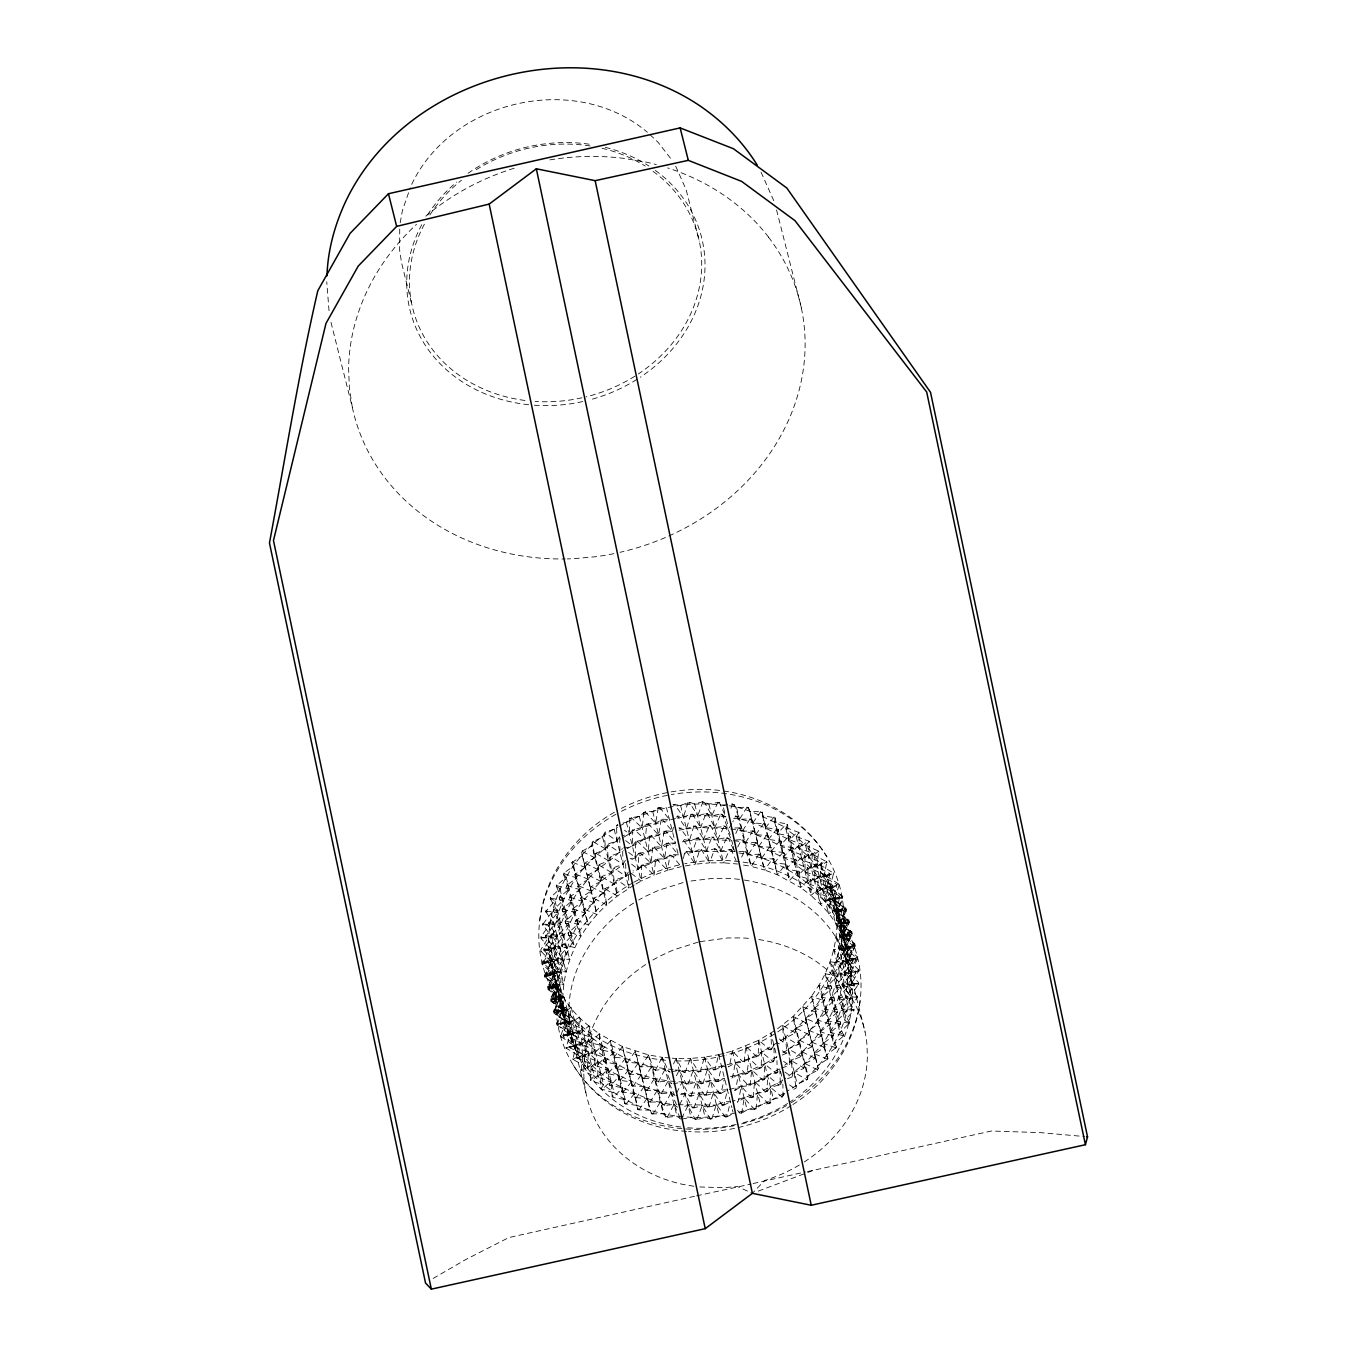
<?xml version="1.0" encoding="UTF-8"?>
<svg xmlns="http://www.w3.org/2000/svg" width="1357" height="1357" viewBox="0 0 1357 1357"><rect width="100%" height="100%" fill="white"/><g stroke="black" fill="none" stroke-linecap="round" stroke-linejoin="round"><path stroke-width="0.75" stroke-dasharray="5 3.75" d="M673.174 1069.774L651.479 1066.687L638.197 1063.108L625.475 1058.358L602.169 1045.602L590.058 1042.668L588.802 1041.04L588.87 1025.926C520.681 972.409 545.446 864.239 617.605 827.193M681.078 1093.471L713.392 1092.504L720.923 1093.369L724.485 1078.255C697.006 1084.192 668.017 1083.327 641.166 1074.88C623.508 1070.385 609.581 1057.239 591.974 1053.643L591.822 1037.698C523.649 984.164 548.398 876.011 620.573 838.965M674.548 1095.506L671.087 1092.622C643.099 1091.181 620.285 1073.557 594.926 1065.398L594.773 1049.47C578.811 1035.798 566.361 1018.055 559.593 998.107L548.092 989.575L547.55 987.54L553.402 974.394L542.155 964.149L550.45 962.622C561.747 1001.059 564.071 1046.094 594.281 1075.965C609.632 1091.825 629.088 1103.343 650.02 1110.179C695.055 1124.444 745.824 1117.099 785.737 1092.148L782.073 1097.05L773.473 1099.136L769.996 1103.241L760.565 1105.056L756.036 1109.008L747.147 1109.89L740.21 1113.944L737.597 1110.297M677.516 1107.278L674.039 1104.394C646.068 1102.953 623.236 1085.329 597.877 1077.17L597.725 1061.242C562.578 1031.541 547.448 981.06 557.218 936.534C562.493 915.195 573.519 895.552 588.175 879.251C597.47 866.699 613.296 860.525 622.439 848.549M680.468 1119.05L676.99 1116.166L667.169 1117.337L663.302 1113.775L651.479 1113.843L650.02 1110.179L638.994 1109.856L637.705 1109.364L637.298 1105.429L624.593 1103.682L625.255 1099.577L613.398 1097.559L612.261 1096.846L613.992 1092.673L600.829 1088.942L600.693 1072.997C531.808 1018.903 557.88 909.631 631.192 873.28M619.369 826.209C650.308 808.077 687.304 800.817 722.857 805.176C750.828 806.618 773.643 824.259 799.019 832.401L799.154 848.346C863.646 901.014 853.451 1011.711 781.802 1053.439M733.628 818.322C758.75 820.561 778.765 837.54 801.97 844.173L802.123 860.101C818.084 873.772 830.535 891.515 837.286 911.463L848.803 919.995L849.329 922.031L843.477 935.177C854.316 985.521 826.752 1037.817 784.77 1065.194M730.728 829.059C757.986 830.671 780.105 848.176 804.922 855.945L805.074 871.873C824.225 888.173 838.202 910.513 843.477 935.177L854.74 945.422L846.446 946.949C836.065 896.112 788.638 859.575 738.581 852.942M733.679 840.831C760.938 842.426 783.057 859.948 807.89 867.7L808.026 883.644L821.256 888.394L820.34 904.22C875.859 958.364 851.416 1055 787.382 1091.011M673.004 804.447L680.552 805.312L689.424 802.258L694.716 804.039L703.011 801.631L708.863 804.006L719.38 802.292L722.857 805.176L732.678 804.006L736.546 807.568L747.012 807.127L748.369 807.5L749.827 811.164L762.142 811.978L765.501 827.685L778.206 829.432L780.496 845.292L793.489 848.023L794.71 863.985L805.074 871.873L818.305 876.622L817.389 892.448L829.924 898.063L820.34 904.22L810.977 895.416L810.841 879.472L797.679 875.74L796.457 859.795L783.464 857.064L781.157 841.187L768.452 839.44L765.094 823.75L752.779 822.936L751.32 819.255L749.98 818.899L739.497 819.34L735.63 815.778L732.814 821.799M631.734 859.507L648.154 851.585L675.362 843.087L666.491 807.788L658.23 807.771L652.7 811.452L645.169 811.842L639.283 816.286L629.852 818.101L629.326 833.978L622.32 837.964M675.481 818.492L632.82 829.873L632.294 845.75L623.525 850.737M673.479 827.244L672.41 831.332L635.771 841.628L635.246 857.522L630.072 858.777M623.677 847.837C637.264 847.904 645.423 833.826 658.603 834.996L665.541 830.925L675.362 843.087L667.101 843.07L661.571 846.768L654.04 847.141L648.154 851.585L638.723 853.4L638.197 869.294L632.939 872.28M635.89 884.052L641.149 881.049L641.674 865.172L678.313 854.859L675.854 845.055M675.158 1069.944C703.74 1073.166 731.253 1063.532 758.173 1056.17L758.699 1040.293L775.899 1029.895M730.405 1076.678L761.124 1067.942L761.65 1052.048L778.85 1041.667M729.404 1089.501L764.076 1079.714L764.602 1063.82L776.866 1056.849L770.963 1033.305L771.505 1049.266C757.8 1050.081 748.81 1063.498 735.324 1062.819L728.387 1066.873L729.574 1065.686L732.373 1051.047L758.699 1040.293L770.25 1049.979M767.044 1091.469L770.522 1087.364L780.36 1084.565L779.834 1068.621L777.408 1072.793C763.703 1073.624 754.713 1087.042 741.244 1086.346L738.445 1100.985L737.258 1102.189L744.196 1098.118L753.084 1097.236L757.613 1093.284L767.044 1091.469L767.57 1075.592L779.834 1068.621L782.785 1080.376L757.613 1093.284L732.373 1101.256M769.996 1103.241L770.522 1087.364L782.073 1097.05M625.39 860.304L622.982 864.494L600.812 881.338L582.526 901.438L575.046 912.481L563.817 936.025L557.88 960.739L557.456 985.674L550.823 998.209L551.23 1000.279L562.273 1009.693L556.624 1023.67L565.224 1021.465C556.031 978.634 574.723 933.565 606.732 904.865L591.957 846.022L592.212 841.968L602.593 837.15L605.103 832.18L614.11 829.195L617.774 824.293M619.487 836.777L617.062 840.967L608.055 843.952L605.544 848.922L595.18 853.74L594.909 857.794L585.41 862.662L584.426 863.629L585.223 867.479L574.774 874.349L579.575 889.666L569.245 897.537L575.046 912.481L564.987 921.352L571.755 935.821L562.035 945.625L569.736 959.569L558.1 958.093L566.785 947.797L559.084 933.87L568.804 924.049L562.019 909.58L572.094 900.709L566.293 885.782L576.606 877.911L571.823 862.577L582.272 855.724L581.475 851.874L582.458 850.89L591.957 846.022M619.691 837.591L620.013 852.739L611.023 855.724L608.513 860.694L599.217 864.613L597.86 869.566L587.394 875.401L588.175 879.251L577.726 886.121L582.526 901.438L572.213 909.309L578.014 924.253L567.938 933.107L574.706 947.593L562.544 944.421M622.676 851.263L622.982 864.494L613.975 867.479L611.464 872.466L602.169 876.385L600.812 881.338L590.346 887.173L591.143 891.023L580.694 897.893L585.478 913.21L575.164 921.081L580.966 936.025L568.566 931.937M628.342 872.076L625.933 876.266L616.926 879.251L614.416 884.221L604.035 889.039L603.78 893.093L594.281 897.961L593.297 898.945L594.095 902.795L583.646 909.648L588.429 924.982L575.928 919.961M780.496 1040.531L794.727 1033.203L796.084 1028.25C828.075 999.532 846.768 954.48 837.574 911.65L843.223 897.672L834.623 899.878L836.489 912.125L851.263 970.967L859.015 970.289L851.738 983.401L858.862 983.52L850.839 995.902L857.234 996.767L856.996 998.023L848.549 1008.353L854.147 1009.896L844.885 1020.617L849.635 1022.788L839.915 1032.592L843.732 1035.306L843.104 1036.477L833.656 1044.161L836.506 1047.333L826.192 1055.203L828.024 1058.765L817.576 1065.618L818.373 1069.469L817.389 1070.452L807.907 1075.321L807.636 1079.375L797.254 1084.192L795.914 1088.348L791.148 1090.35M782.277 1055.051L787.043 1053.049L788.383 1048.876L798.764 1044.059L799.036 1040.005L808.518 1035.154L809.501 1034.17L808.704 1030.319L819.153 1023.449L814.37 1008.132L824.683 1000.262L818.882 985.318C832.062 963.47 838.813 937.636 836.489 912.125L846.073 911.361L839.44 923.896L850.144 934.973L842.884 948.102L852.739 959.162L852.858 961.248L844.919 972.375L854.062 984.181L854.045 986.268L845.581 996.581L836.964 1020.82L823.241 1043.431L804.938 1063.549L784.431 1079.239M781.632 1068.01L788.824 1065.618L791.335 1060.648L800.647 1056.73L801.987 1051.777L811.469 1046.926L812.453 1045.942L811.673 1042.091L822.121 1035.221L817.321 1019.904L827.634 1012.034L821.833 997.09L831.909 988.235L825.141 973.749L837.099 976.107L828.092 985.521L834.86 999.99L824.802 1008.862L830.603 1023.806L820.273 1031.676L825.073 1046.993L814.624 1053.863L815.421 1057.714L814.437 1058.681L804.938 1063.549L803.598 1068.502L794.303 1072.42L792.946 1076.576L786.382 1079.188M399.721 229.045L399.637 250.146L401.519 262.529L411.866 304.663M545.701 911.446L554.267 924.762L545.565 936.347L554.928 948.967L546.905 961.35L556.964 973.24L549.704 986.369L560.407 997.446L553.978 1011.219L562.273 1009.693L553.673 1011.898L559.321 997.938L548.262 988.507L547.872 986.454L554.504 973.902L543.987 963.64L543.733 961.57L551.061 949.713L541.189 938.637L541.087 936.551L549.008 925.44L542.613 924.575L551.298 912.99L545.701 911.446L554.962 900.726L550.213 898.555L550.721 897.35L559.932 888.75L556.116 886.036L566.191 877.182L563.342 874.01L564.088 872.89L573.655 866.139L571.823 862.577M541.189 938.637L541.087 936.551M553.775 1009.981L563.359 1009.218L548.584 950.375L540.832 951.053L551.536 962.147L544.92 974.682L545.31 976.752L556.37 986.166L550.518 999.312L559.321 997.938L557.456 985.674L546.735 974.597L554.012 961.468L544.157 950.409L544.038 948.322L551.96 937.212L542.613 924.575M544.157 950.409L544.038 948.322M547.108 962.181L546.99 960.094M563.359 1009.218L552.655 998.124L559.932 985.012L549.856 973.122L557.88 960.739L548.533 948.102L557.218 936.534L548.652 923.218L557.914 912.498L550.213 898.555M550.06 973.953L549.941 971.849M552.604 996.869L562.884 996.784L552.808 984.894L560.831 972.511L551.485 959.874L560.17 948.289L551.62 934.973L560.865 924.253L553.181 910.326L562.884 900.522L556.116 886.036M553.011 985.708L552.91 983.621M843.732 1035.306L836.964 1020.82L846.683 1011.016L838.982 997.09L848.227 986.369L839.678 973.054L848.362 961.468L839.016 948.831L846.938 937.721L846.836 935.635L836.964 924.558L847.039 923.659L839.915 936.33L849.991 948.221L841.968 960.603L851.314 973.24L842.629 984.809L851.195 998.124L841.934 1008.845L849.635 1022.788M846.938 937.721L846.836 935.635M849.906 949.476L849.787 947.39M852.858 961.248L852.739 959.162M857.234 996.767L847.888 984.13L855.809 973.02L855.69 970.933L845.835 959.874L853.146 948.017L852.891 945.931L842.392 935.668L849.024 923.133L848.617 921.064L837.574 911.65L846.174 909.444L840.526 923.405L851.789 933.65L843.477 935.177L852.298 933.803L846.446 946.949L848.787 971.629L845.581 996.581L854.147 1009.896M855.809 973.02L855.69 970.933M858.76 984.792L858.659 982.705L848.787 971.629L856.114 959.772L855.86 957.703L845.36 947.44L851.975 934.888L851.585 932.836M680.264 1118.219L674.039 1104.394L664.218 1105.565L660.35 1102.003L648.527 1102.088L647.068 1098.407L634.754 1097.592L631.395 1081.902L618.69 1080.155L616.383 1064.278L603.39 1061.547L602.169 1045.602L591.822 1037.698L578.591 1032.948L579.507 1017.122L569.923 1023.28L582.458 1028.894L581.542 1044.72L594.773 1049.47L605.137 1057.357L606.358 1073.319L619.352 1076.05L621.642 1091.91L634.347 1093.674L637.705 1109.364M624.593 1103.682L622.303 1087.805L609.31 1085.091L608.089 1069.129L597.725 1061.242L584.511 1056.492L585.41 1040.666L572.247 1034.882L574.181 1019.26L561.9 1013.509L560.984 1011.644L564.122 997.124L554.742 1001.381L567.09 1008.879L564.139 1024.23L577.149 1031.015L575.198 1046.654L588.378 1052.421L587.462 1068.264L600.693 1072.997L611.04 1080.901L612.261 1096.846M590.414 1080.019L591.33 1064.193L578.15 1058.426L580.101 1042.787L567.09 1036.002L570.042 1020.651L557.32 1012.848L561.221 997.887L548.89 989.083L553.69 974.58L544.92 976.989L556.641 986.352L551.637 1000.041L559.593 998.107L554.589 1011.796L555.267 1013.798L567.124 1021.414L563.019 1035.561L563.817 1037.494L575.945 1044.195L573.01 1059.529L586.003 1066.331L581.118 1070.198L594.281 1075.965L590.414 1080.019L591.364 1080.918L603.644 1084.769L600.829 1088.942M762.142 811.978L762.549 815.913L775.254 817.66L774.593 821.765L786.449 823.784L787.586 824.496L785.856 828.669L796.203 836.574L809.434 841.323L808.518 857.149L821.697 862.916L819.747 878.556L832.757 885.341L829.806 900.692L842.527 908.495L838.626 923.455L850.5 931.089L851.178 933.073L846.157 946.762L854.706 943.522L843.206 934.99L848.006 920.487L840.254 923.235L851.755 931.767L852.298 933.803M787.586 824.496L788.807 840.441L799.154 848.346L812.385 853.078L811.469 868.921L824.649 874.688L822.698 890.328L835.708 897.113L832.757 912.464L844.885 919.147L845.699 921.081L841.577 935.227L850.5 931.089M775.254 817.66L777.544 833.537L790.537 836.251L791.759 852.213L802.123 860.101L815.336 864.85L814.437 880.676L827.6 886.46L825.667 902.083L837.947 907.833L838.863 909.699L835.725 924.219L844.885 919.147M539.781 920.3C544.971 873.501 576.674 832.214 617.74 810.451M860.067 1001.042C855.351 1043.584 828.635 1081.783 792.912 1104.53M643.812 812.334L642.234 828.058L629.326 833.978L622.439 835.658M659.638 807.398L669.459 819.56L662.589 819.17L655.652 823.224L646.763 824.106L645.186 839.813L634.126 829.263M649.715 835.861L648.154 851.585L637.078 841.035M652.666 847.633L651.106 863.357L633.04 870.532M631.429 873.467L641.149 881.049L654.057 875.129L655.635 859.405L664.523 858.54L671.461 854.469L678.313 854.859L668.509 842.697M744.213 1061.937L745.79 1046.213L756.867 1056.781M745.807 1074.201L735.324 1062.819L732.543 1077.458L731.338 1078.645L738.293 1074.574L747.181 1073.709L748.742 1057.985L759.818 1068.536M750.133 1085.481L751.71 1069.757L764.602 1063.82L773.219 1061.734L776.866 1056.849M753.084 1097.236L754.662 1081.529L765.721 1092.08M756.036 1109.008L757.613 1093.284L768.69 1103.852M570.127 1024.094L569.075 1022.296L571.229 1007.488L561.9 1013.509M581.118 1070.198L583.052 1054.559L570.059 1047.774L572.993 1032.423L560.865 1025.739L560.068 1023.789L564.173 1009.642L552.299 1002.026L551.637 1000.041M799.019 832.401L796.203 836.574L805.566 845.377L818.729 851.144L816.795 866.784L829.789 873.569L826.854 888.92L838.982 895.603L839.779 897.554L835.675 911.7L847.548 919.317L848.21 921.301M837.947 907.833L828.618 913.855L830.772 899.046L829.721 897.248M590.058 1042.668L599.217 1033.83L622.524 1046.603L625.882 1062.294L638.197 1063.108L639.656 1066.772L651.479 1066.687L655.346 1070.266L665.167 1069.095L671.596 1083.751L668.136 1080.867L658.298 1082.021L654.43 1078.459L642.624 1078.544L641.166 1074.88L628.851 1074.066L625.475 1058.358L613.992 1057.205L612.77 1056.611L613.432 1052.506L600.439 1049.775L599.217 1033.83L588.87 1025.926L579.541 1033.847M676.532 1104.734L671.087 1092.622L661.266 1093.793L657.382 1090.231L645.576 1090.316L644.117 1086.635L631.802 1085.837L628.444 1070.13L616.943 1068.977L615.722 1068.383L616.383 1064.278L607.495 1074.015M618.69 1080.155L619.352 1076.05L610.446 1085.787M621.642 1091.91L622.303 1087.805L613.398 1097.559M778.206 829.432L777.544 833.537L786.449 823.784M781.157 841.187L780.496 845.292L789.401 835.556M734.663 828.007L739.972 827.787L742.466 831.112L754.271 831.027L755.73 834.708L768.045 835.505L771.404 851.212L782.904 852.366L784.125 852.959L783.464 857.064L792.352 847.328M735.647 840.017L742.941 839.559L745.417 842.884L755.883 842.426L757.223 842.799L758.682 846.463L770.997 847.277L774.372 862.984L785.856 864.138L787.077 864.731L786.415 868.836L799.409 871.567L800.63 887.512L810.977 895.416L820.307 887.495M400.179 222.769L402.486 210.25L410.289 187.741M542.817 925.389L542.851 923.32M545.785 937.161L545.802 935.075M548.737 948.933L548.754 946.847M551.688 960.705L551.722 958.619M553.113 984.453L563.8 984.283L554.436 971.646L563.121 960.061L554.572 946.745L563.817 936.025L556.133 922.098L565.852 912.277L559.067 897.808L569.143 888.954L563.342 874.01M554.64 972.46L554.674 970.391M836.506 1047.333L830.705 1032.389L840.78 1023.534L834.012 1009.065L843.715 999.244L836.031 985.318L845.275 974.597L836.726 961.282L845.174 950.952L845.207 948.882L836.065 937.059L846.734 936.89M845.174 950.952L845.207 948.882M848.125 962.724L848.159 960.637M851.093 974.496L851.11 972.409M854.045 986.268L854.062 984.181M856.996 998.023L857.03 995.953M658.23 807.771L655.652 823.224L645.169 811.842M661.198 819.526L658.603 834.996L648.12 823.614M664.15 831.298L661.571 846.768L651.072 835.386M667.101 843.07L664.523 858.54L654.04 847.141M642.981 864.562L654.057 875.129L667.474 870.295L670.053 854.842M735.494 1089.213L734.307 1090.417L735.698 1090.044L738.293 1074.574L748.776 1085.956M741.617 1113.571L744.196 1098.118L754.679 1109.5M809.434 841.323L805.566 845.377L813.844 855.012L826.837 861.814L823.903 877.148L836.031 883.848L836.828 885.782L832.723 899.928L844.58 907.545L845.258 909.546L840.254 923.235L848.803 919.995M683.436 858.455L684.827 851.518C704.945 851.416 725.707 851.721 745.892 851.331L748.369 854.656L758.834 854.198L760.191 854.571L761.65 858.235L773.965 859.049L777.324 874.756L800.63 887.512L809.79 878.674M671.885 1071.725L679.162 1070.266L684.997 1072.641L693.308 1070.232L698.601 1072.013L707.472 1068.96L715.02 1069.825L718.565 1054.711L724.485 1053.134M673.021 1083.87L682.113 1082.038L687.965 1084.413L696.26 1082.004L701.552 1083.785L710.423 1080.732L717.972 1081.597L721.534 1066.483L726.673 1066.772M678.042 1104.734L723.875 1105.141L727.437 1090.01C717.548 1088.551 708.541 1098.831 699.211 1093.759L690.917 1096.185L685.064 1093.81L675.973 1095.625M681.876 1119.169L690.984 1117.337L696.836 1119.712L705.131 1117.303L710.423 1119.084L719.295 1116.031L726.843 1116.896L730.388 1101.782C720.499 1100.323 711.492 1110.603 702.18 1105.531L693.868 1107.94L688.033 1105.582L682.571 1106.667M552.299 1002.026L561.221 997.887L554.368 1001.076L558.253 986.115L549.348 990.254M573.01 1059.529L578.913 1055.95L566.191 1048.147L570.093 1033.186L558.219 1025.57L557.54 1023.568L562.561 1009.879L551.044 1001.347L550.518 999.312M818.729 851.144L813.844 855.012L820.934 865.393L833.656 873.196L829.755 888.157L841.628 895.79L842.307 897.774L837.286 911.463L845.852 908.223L834.334 899.691L839.135 885.188L831.383 887.919L846.157 946.762M545.904 912.26L546.074 910.208M548.873 924.032L549.025 921.963M551.824 935.804L551.977 933.735M554.776 947.576L554.945 945.507M554.877 971.205L566.09 971.833L557.727 959.331L557.897 957.279M557.727 959.331L558.1 958.093M828.024 1058.765L823.241 1043.431L833.554 1035.561L827.753 1020.634L837.829 1011.762L831.044 997.293L840.763 987.472L833.062 973.546L841.951 964.064L842.12 962.011L833.758 949.51L844.97 950.137M841.951 964.064L842.12 962.011M844.902 975.836L845.072 973.766M847.871 987.608L848.023 985.538M850.822 999.38L850.975 997.31M853.774 1011.135L853.943 1009.082M779.359 1038.987L782.921 1042.091L784.092 1041.277L785.432 1037.121L796.084 1028.25L805.566 1023.382L806.55 1022.398L805.753 1018.547L816.202 1011.694L811.418 996.36L818.882 985.318L831.281 989.406M687.982 802.394L683.504 817.084L677.482 818.135M731.796 823.529L728.76 828.72L700.636 827.583L686.455 828.839L677.397 815.964L683.504 817.084L690.934 814.149L686.455 828.839L678.432 830.263M732.712 844.41L731.728 840.492L703.588 839.338L689.424 840.611L680.552 828.55L678.924 827.974L686.455 828.839L693.902 825.921L689.424 840.611L681.384 842.035M733.204 846.361L734.68 852.247L731.202 849.363L720.686 851.076L714.851 848.702L706.539 851.11L699.805 849.465L692.375 852.383L683.504 840.322L682.079 840.56L683.3 839.491L689.424 840.611L697.057 838.507L692.375 852.383L684.335 853.79M685.285 865.919L695.327 864.155L699.805 849.465M700.042 1071.877L704.52 1057.188L718.565 1054.711L720.974 1057.544M702.994 1083.649L707.472 1068.96L716.547 1081.851M705.945 1095.421L710.423 1080.732L719.498 1093.623M708.914 1107.193L713.392 1092.504L722.45 1105.378M711.865 1118.948L716.343 1104.276L725.418 1117.15M553.69 974.58L568.464 1033.423L560.712 1036.154L565.513 1021.651L553.995 1013.119L553.469 1011.084M550.416 899.386L550.721 897.35M553.385 911.158L553.673 909.105M556.336 922.913L556.624 920.877M559.288 934.685L559.593 932.649M562.239 946.457L562.748 945.235M600.439 1049.775L602.169 1045.602L593.009 1054.44M703.011 801.631L697.668 815.811L683.504 817.084L674.429 804.192M603.39 1061.547L605.137 1057.357L595.977 1066.212M690.934 814.149L697.668 815.811L705.979 813.403L700.636 827.583L693.902 825.921M606.358 1073.319L608.089 1069.129L598.929 1077.984M692.375 814.03L700.636 827.583L709.134 825.989L703.588 839.338L696.853 837.693M609.31 1085.091L611.04 1080.901L601.88 1089.739M695.344 825.802L703.588 839.338L711.882 836.93L706.539 851.11L698.295 837.557M686.252 851.263L695.327 864.155L709.49 862.882L714.851 848.702M684.997 1072.641L690.357 1058.46L704.52 1057.188L713.595 1070.079M687.965 1084.413L693.308 1070.232L701.552 1083.785M790.537 836.251L788.807 840.441L797.967 831.604M690.917 1096.185L696.26 1082.004L704.52 1095.54M793.489 848.023L791.759 852.213L800.918 843.375M796.457 859.795L794.71 863.985L803.87 855.131M693.868 1107.94L699.211 1093.759L707.472 1107.312M696.836 1119.712L702.18 1105.531L710.423 1119.084M799.409 871.567L797.679 875.74L806.838 866.902M837.099 976.107L837.608 974.886L830.111 961.774L841.747 963.249M837.303 976.921L837.608 974.886M840.254 988.693L840.56 986.658M843.206 1000.465L843.511 998.43M846.174 1012.237L846.463 1010.185M849.126 1023.992L849.431 1021.957M545.107 975.92L553.402 974.394L544.802 976.599L550.45 962.622M849.397 958.721L855.249 945.558L846.446 946.949L857.692 957.194L849.397 958.721L831.383 887.919L820.934 865.393L826.837 861.814M717.972 802.174L711.814 815.761L697.668 815.811L689.424 802.258M705.979 813.403L711.814 815.761L720.923 813.946L714.766 827.533L708.931 825.158M707.404 813.386L714.766 827.533L724.078 826.532L717.734 839.305L711.882 836.93M710.373 825.158L717.734 839.305L726.826 837.473L720.686 851.076L713.324 836.93M701.247 849.329L709.49 862.882L723.637 862.831L729.795 849.245M673.479 1063.973L676.21 1058.511L690.357 1058.46L698.601 1072.013M676.431 1075.745L679.162 1070.266L686.523 1084.413M676.668 1092.979L682.113 1082.038L689.475 1096.185M679.636 1104.751L685.064 1093.81L692.443 1107.957M681.672 1118.355L688.033 1105.582L695.395 1119.712M542.359 964.98L541.952 962.91L548.584 950.375M854.537 944.591L854.927 946.66L848.312 959.195L859.015 970.289M851.263 970.967L857.895 958.432L857.488 956.363M411.714 184.331C451.898 99.638 575.419 71.48 647.408 132.291M556.319 886.867L556.743 884.866M559.271 898.622L559.712 896.638M562.239 910.394L562.663 908.41M565.191 922.166L565.615 920.165M568.142 933.938L568.787 932.768M831.061 988.574L831.705 987.404M834.233 1001.178L834.657 999.176M837.184 1012.933L837.608 1010.948M840.136 1024.705L840.577 1022.72M843.104 1036.477L843.528 1034.475M771.505 1049.266L773.914 1045.077L779.325 1043.279M780.36 1084.565L781.971 1081.783M730.863 808.297L732.678 804.006M735.765 833.554L738.581 827.549M737.716 847.056L741.55 839.321M741.668 857.098L744.501 851.076M655.346 1070.266L662.216 1057.324L670.205 1058.002M658.298 1082.021L665.167 1069.095L670.053 1072.098L668.441 1071.148L662.216 1057.324L648.527 1054.932L622.524 1046.603L613.992 1057.205M661.266 1093.793L668.136 1080.867L674.344 1094.692M664.218 1105.565L671.087 1092.622M667.169 1117.337L674.039 1104.394M541.036 951.885L540.781 949.798L548.109 937.941L540.985 937.823M589.006 1041.871L591.822 1037.698L582.492 1045.619M591.974 1053.643L594.773 1049.47L585.461 1057.391M594.926 1065.398L597.725 1061.242L588.412 1069.146M597.877 1077.17L600.693 1072.997L591.364 1080.918M801.97 844.173L799.154 848.346L808.484 840.424M804.922 855.945L802.123 860.101L811.435 852.196M807.89 867.7L805.074 871.873L814.387 863.951M810.841 879.472L808.026 883.644L817.355 875.723M563.545 874.824L564.088 872.89M566.497 886.596L567.056 884.662M569.465 898.368L570.008 896.417M572.417 910.14L572.959 908.189M575.368 921.895L576.131 920.775M747.012 807.127L739.497 819.34L734.069 804.26M749.98 818.899L742.466 831.112L737.021 816.015M752.931 830.671L745.417 842.884L739.972 827.787M755.883 842.426L748.369 854.656L742.941 839.559M743.5 865.054L751.32 866.411L758.834 854.198M641.013 1067.145L648.527 1054.932L653.955 1070.011M643.964 1078.917L651.479 1066.687L656.907 1081.783M646.916 1090.672L654.43 1078.459L659.875 1093.555M649.867 1102.444L657.382 1090.231L662.827 1105.327M652.836 1114.216L660.35 1102.003L665.778 1117.082M823.936 1001.381L824.479 999.447M826.888 1013.153L827.431 1011.202M829.839 1024.925L830.399 1022.974M832.791 1036.68L833.351 1034.746M835.759 1048.452L836.302 1046.518M760.853 811.486L752.779 822.936L748.369 807.5M763.804 823.258L755.73 834.708L751.32 819.255M766.756 835.03L758.682 846.463L754.271 831.027M769.707 846.802L761.65 858.235L757.223 842.799M745.892 851.331L751.32 866.411L764.602 870.007L772.676 858.574M627.171 1062.768L635.246 1051.336L639.656 1066.772M630.14 1074.54L638.197 1063.108L642.624 1078.544M633.091 1086.312L641.166 1074.88L645.576 1090.316M636.043 1098.084L644.117 1086.635L648.527 1102.088M638.994 1109.856L647.068 1098.407L651.479 1113.843M572.026 863.408L572.688 861.525M574.978 875.18L575.656 873.297M577.946 886.935L578.608 885.069M580.898 898.707L581.559 896.824M583.849 910.479L584.511 908.596M777.544 1028.759L793.116 1016.478L811.418 996.36L823.716 1000.567M815.336 1012.746L815.998 1010.863M818.288 1024.518L818.95 1022.635M821.239 1036.273L821.901 1034.407M824.191 1048.045L824.869 1046.162M827.159 1059.817L827.821 1057.934M622.931 823.054L626.374 822.206L629.852 818.101M632.82 829.873L629.326 833.978L624.457 830.179M635.771 841.628L632.294 845.75L622.558 838.151M638.723 853.4L635.246 857.522L625.509 849.923M641.674 865.172L638.197 869.294L628.461 861.695M758.173 1056.17L761.65 1052.048L773.219 1061.734M761.124 1067.942L764.602 1063.82L776.17 1073.506M764.076 1079.714L767.57 1075.592L779.122 1085.278M774.033 817.067L765.501 827.685L765.094 823.75M776.984 828.839L768.452 839.44L768.045 835.505M779.936 840.594L771.404 851.212L770.997 847.277M782.904 852.366L774.372 862.984L773.965 859.049M760.191 854.571L764.602 870.007L777.324 874.756L785.856 864.138M616.943 1068.977L625.475 1058.358L625.882 1062.294M619.912 1080.749L628.444 1070.13L628.851 1074.066M622.863 1092.504L631.395 1081.902L631.802 1085.837M625.814 1104.276L634.347 1093.674L634.754 1097.592M578.591 1032.948L582.458 1028.894L573.078 1035.866M581.542 1044.72L585.41 1040.666L576.03 1047.638M584.511 1056.492L588.378 1052.421L578.998 1059.393M587.462 1068.264L591.33 1064.193L581.949 1071.165M812.385 853.078L808.518 857.149L817.898 850.177M815.336 864.85L811.469 868.921L820.849 861.949M818.305 876.622L814.437 880.676L823.818 873.704M821.256 888.394L817.389 892.448L826.769 885.476M572.908 862.357L585.223 867.479L581.678 852.688L582.458 850.89M578.811 885.884L591.143 891.023L584.646 864.46L585.41 862.662M588.378 874.417L587.394 875.401M584.731 909.427L597.046 914.55L590.549 887.987L591.33 886.189M594.281 897.961L593.297 898.945M805.566 1023.382L806.346 1021.584L802.801 1006.792L815.116 1011.915M808.518 1035.154L809.298 1033.356M811.469 1046.926L812.249 1045.111M814.437 1058.681L815.201 1056.882L805.753 1018.547L818.084 1023.687M817.389 1070.452L818.169 1068.654L814.624 1053.863L826.939 1058.986M601.575 1050.488L610.48 1040.734L625.255 1099.577M795.304 859.1L786.415 868.836L784.125 852.959M604.543 1062.243L613.432 1052.506L615.722 1068.383M774.593 821.765L789.367 880.608L798.272 870.855M646.763 824.106L642.234 828.058L631.158 817.491M655.635 859.405L651.106 863.357L640.029 852.807M747.181 1073.709L751.71 1069.757L762.77 1080.308M794.727 1033.203L795.592 1031.473L793.116 1016.478L805.363 1022.567M797.679 1044.958L798.561 1043.245L796.084 1028.25L808.314 1034.322M800.647 1056.73L801.512 1055.017L799.036 1040.005L811.265 1046.094M803.598 1068.502L804.464 1066.772L801.987 1051.777L814.234 1057.866M806.55 1080.274L807.415 1078.544L804.938 1063.549L817.185 1069.638M582.662 851.704L594.909 857.794L592.432 842.799L593.297 841.069M585.63 863.476L597.86 869.566L595.384 854.571L596.249 852.841M588.582 875.248L600.812 881.338L598.335 866.326L599.217 864.613M591.533 887.02L603.78 893.093L601.287 878.098L602.169 876.385M634.143 885.035L617.367 895.993L606.732 904.865L604.255 889.87L605.12 888.14M569.295 1023.127L574.181 1019.26L564.868 1025.281M572.247 1034.882L577.149 1031.015L567.82 1037.053M575.198 1046.654L580.101 1042.787L570.771 1048.808M821.697 862.916L816.795 866.784L826.125 860.762M578.15 1058.426L583.052 1054.559L573.723 1060.58M824.649 874.688L819.747 878.556L829.076 872.534M827.6 886.46L822.698 890.328L832.028 884.289M830.569 898.215L825.667 902.083L834.979 896.061M593.501 841.9L605.544 848.922L604.153 833.809L605.307 833.011L617.062 840.967L616.519 825.005M596.469 853.672L608.513 860.694L607.105 845.581L608.275 844.766L620.013 852.739M599.421 865.427L611.464 872.466L610.056 857.353L611.227 856.538L622.982 864.494M602.372 877.199L614.416 884.221L613.008 869.125L614.178 868.31L625.933 876.266L625.594 861.135M605.324 888.971L617.367 895.993L615.976 880.88L617.13 880.082L628.885 888.038L628.562 872.907M782.718 1041.26L783.871 1040.463L782.48 1025.349L794.524 1032.372M782.311 1050.759L785.669 1053.032L786.839 1052.218L785.432 1037.121L797.475 1044.144M783.583 1061.395L788.621 1064.804L789.791 1063.99L788.383 1048.876L800.426 1055.916M784.872 1072.03L791.572 1076.576L792.742 1075.762L791.335 1060.648L803.395 1067.688M789.503 1084.922L794.54 1088.331L795.711 1087.534L794.303 1072.42L806.346 1079.443M735.698 1090.044L741.244 1086.346L751.727 1097.728M561.187 1012.458L567.09 1008.879L557.914 1013.967M564.139 1024.23L570.042 1020.651L560.865 1025.739M829.789 873.569L823.903 877.148L833.062 872.076M567.09 1036.002L572.993 1032.423L563.817 1037.494M832.757 885.341L826.854 888.92L836.031 883.848M570.059 1047.774L575.945 1044.195L566.785 1049.266M835.708 897.113L829.806 900.692L838.982 895.603M838.66 908.885L832.757 912.464L841.934 907.375M433.171 1278.43L465.587 1259.618L508.773 1237.584L694.496 1196.314M770.047 1049.148L771.285 1048.435M772.998 1060.92L774.253 1060.207L773.914 1045.077M775.967 1072.692L777.205 1071.979L776.95 1060.631M778.918 1084.447L780.156 1083.751M781.869 1096.219L783.108 1095.506L782.87 1084.158M791.216 1105.718C760.751 1124.597 724.401 1134.062 688.61 1131.551M616.723 825.819L617.978 825.124M715.02 1069.825L721.534 1066.483M717.972 1081.597L724.485 1078.255M720.923 1093.369L727.437 1090.01M723.875 1105.141L730.388 1101.782M726.843 1116.896L733.357 1113.554L732.373 1109.636M841.577 935.227L826.803 876.385L833.656 873.196M557.32 1012.848L564.173 1009.642L555.267 1013.798M560.271 1024.62L567.124 1021.414L558.219 1025.57M839.576 896.723L832.723 899.928L841.628 895.79M563.223 1036.392L570.093 1033.186L560.967 1036.511L573.044 1044.958L566.191 1048.147M842.527 908.495L835.675 911.7L844.58 907.545M630.055 818.916L631.378 818.322M633.024 830.688L634.33 830.094M635.975 842.46L637.281 841.849M638.926 854.232L640.233 853.621M641.895 865.987L643.201 865.393M621.387 808.365C652.106 792.776 687.405 786.398 721.619 790.673M756.646 1055.95L757.969 1055.356M759.615 1067.722L760.921 1067.111M762.566 1079.494L763.872 1078.883M765.518 1091.249L766.824 1090.655M768.469 1103.02L769.792 1102.427M758.326 1191.107L805.719 1173.245M807.703 1172.499L813.623 1170.26L991.407 1131.009L1040.548 1132.637L1084.599 1136.555M644.015 813.148L645.372 812.673M646.967 824.92L648.324 824.428M649.918 836.692L651.275 836.2M652.887 848.464L654.244 847.972M655.838 860.219L657.195 859.744L667.474 870.295L681.282 866.631M726.453 1052.625L732.373 1051.047L742.652 1061.598L744.009 1061.123M745.604 1073.37L746.961 1072.878M748.572 1085.142L749.929 1084.65M751.524 1096.914L752.881 1096.422M754.475 1108.669L755.832 1108.194M548.89 989.083L556.641 986.352L548.092 989.575M837.286 911.463L845.055 908.715M554.792 1012.627L562.561 1009.879L553.995 1013.119M557.744 1024.399L565.513 1021.651L556.964 1024.891L568.464 1033.423M559.593 998.107L551.044 1001.347M683.131 882.576L658.332 890.396L645.678 896.214A142.858 123.843 -14.1 0 0 638.706 900.013M698.092 942.148L673.309 949.968L660.638 955.803A142.875 123.86 -14.1 0 0 648.578 962.639M740.006 1113.13L741.397 1112.757M753.084 1183.541L805.464 1171.956M658.45 808.585L659.841 808.212M661.402 820.357L662.793 819.984L672.41 831.332L665.541 830.925M664.353 832.129L665.761 831.756M667.305 843.884L668.713 843.528M670.273 855.656L671.664 855.283L680.078 865.206M696.531 1195.839L751.15 1184.05M807.5 1171.532L813.623 1170.26M837.574 911.65L845.869 910.123L834.623 899.878M548.058 987.692L556.37 986.166L547.55 987.54M551.01 999.464L559.321 997.938M673.225 805.261L674.65 805.006M676.176 817.033L677.601 816.778M685.048 852.332L686.472 852.077M690.967 881.015L712.764 878.369L726.657 878.335A142.858 123.843 -14.1 0 1 740.379 879.489M700.025 941.639L727.725 937.958L741.617 937.908A142.875 123.86 -14.1 0 1 751.456 938.62M713.375 1069.265L714.8 1069.011M716.343 1081.02L717.768 1080.783M719.295 1092.792L720.72 1092.538M722.246 1104.564L723.671 1104.31M725.198 1116.336L726.623 1116.082M544.92 974.682L554.504 973.902L546.735 974.597M547.872 986.454L557.456 985.674L549.704 986.369M550.823 998.209L560.407 997.446L552.655 998.124M543.733 961.57L554.012 961.468L546.905 961.35M850.194 936.245L839.915 936.33L847.039 936.449M546.701 973.325L556.964 973.24L549.856 973.122M853.146 948.017L842.884 948.102L849.991 948.221M549.653 985.097L559.932 985.012L552.808 984.894M856.114 959.772L845.835 959.874L852.942 959.993M859.066 971.544L848.787 971.629L855.911 971.748M850.144 934.973L842.392 935.668L851.975 934.888M543.784 962.825L551.536 962.147L541.952 962.91M853.112 946.745L845.36 947.44L854.927 946.66M856.063 958.517L848.312 959.195L857.895 958.432M698.397 1071.182L699.839 1071.063M701.348 1082.954L702.79 1082.835M704.3 1094.726L705.742 1094.59M707.268 1106.498L708.693 1106.362M710.22 1118.253L711.662 1118.134M688.186 803.208L689.627 803.09M691.154 814.98L692.579 814.845M694.106 826.752L695.547 826.617M697.057 838.507L698.499 838.389M700.008 850.279L701.45 850.16M849.686 948.662L839.016 948.831L845.411 949.696M852.654 960.434L841.968 960.603L848.362 961.468M855.605 972.206L844.919 972.375L851.314 973.24M858.557 983.961L847.888 984.13L854.282 984.995M541.29 937.382L551.96 937.212L545.565 936.347M544.242 949.137L554.928 948.967L548.533 948.102M547.193 960.909L557.88 960.739L551.485 959.874M550.162 972.681L560.831 972.511L554.436 971.646M703.231 802.445L704.656 802.445L711.814 815.761L725.808 816.948L722.857 805.176M706.183 814.217L707.608 814.217M709.134 825.989L710.576 825.989M712.086 837.761L713.528 837.744M715.054 849.516L716.479 849.516L723.637 862.831L737.631 864.019M672.207 1058.172L676.21 1058.511L683.368 1071.826L684.793 1071.826M686.32 1083.598L687.762 1083.581M689.271 1095.353L690.713 1095.353M692.24 1107.125L693.664 1107.125M695.191 1118.897L696.616 1118.897M543.936 949.595L551.061 949.713L540.781 949.798M543.054 924.134L554.267 924.762L548.652 923.218M546.006 935.906L557.218 936.534L551.62 934.973M847.921 961.909L836.726 961.282L842.324 962.825M548.974 947.678L560.17 948.289L554.572 946.745M850.873 973.664L839.678 973.054L845.275 974.597M551.926 959.433L563.121 960.061L557.523 958.517M853.841 985.436L842.629 984.809L848.227 986.369M856.793 997.208L845.581 996.581L851.195 998.124M718.175 802.988L719.583 803.107L725.808 816.948L720.923 813.946M721.127 814.76L722.552 814.879L730.236 834.606M723.875 825.718L728.76 828.72M724.078 826.532L725.503 826.65L731.728 840.492M726.826 837.473L730.558 839.525M727.03 838.304L728.455 838.422L734.68 852.247M729.998 850.076L731.406 850.177L736.071 860.559M686.523 1131.365C641.064 1128.447 596.486 1104.038 572.942 1064.448M699.754 1186.951L723.451 1187.731L737.36 1186.493L752.389 1193.329L764.703 1180.454A142.875 123.86 -14.1 0 0 802.581 1163.051M546.277 911.022L557.914 912.498L553.181 910.326M549.229 922.794L560.865 924.253L556.133 922.098M552.197 934.566L563.817 936.025L559.084 933.87M844.699 975.021L833.062 973.546L837.812 975.717M555.149 946.321L566.785 947.797L562.035 945.625M847.65 986.776L836.031 985.318L840.763 987.472M850.618 998.548L838.982 997.09L843.715 999.244M853.57 1010.32L841.934 1008.845L846.683 1011.016M723.654 791.029C765.399 796.644 805.159 820.357 826.905 856.895M653.752 1069.197L655.143 1069.435M656.703 1080.969L658.094 1081.207M659.655 1092.724L661.046 1092.979M662.623 1104.496L664.014 1104.734M665.575 1116.268L666.966 1116.506M693.868 1186.272L682.367 1184.271A142.875 123.86 -14.1 0 1 585.138 1088.518A142.875 123.86 -14.1 0 1 646.933 963.707M732.882 804.837L734.273 805.074M735.833 816.609L737.224 816.846M738.802 828.364L740.193 828.618M741.753 840.136L743.144 840.373M744.705 851.908L746.096 852.145M843.002 999.634L831.044 997.293L834.86 999.99M550.925 898.164L562.884 900.522L559.067 897.808M553.877 909.936L565.852 912.277L562.019 909.58M556.845 921.708L568.804 924.049L564.987 921.352M840.051 987.879L828.092 985.521L831.909 988.235M559.796 933.463L571.755 935.821L567.938 933.107M845.971 1011.406L834.012 1009.065L837.829 1011.762M848.922 1023.178L836.964 1020.82L840.78 1023.534M556.947 885.697L569.143 888.954L566.293 885.782M559.915 897.452L572.094 900.709L569.245 897.537M562.867 909.224L575.046 912.481L572.213 909.309M565.818 920.996L578.014 924.253L575.164 921.081M834.029 1000.346L821.833 997.09L824.683 1000.262M836.981 1012.118L824.802 1008.862L827.634 1012.034M839.932 1023.89L827.753 1020.634L830.603 1023.806M842.901 1035.645L830.705 1032.389L833.554 1035.561M747.232 807.958L748.572 808.314M750.184 819.713L751.524 820.086M753.135 831.485L754.475 831.858M756.086 843.257L757.443 843.613M759.055 855.029L760.395 855.385M639.452 1065.957L640.792 1066.314M642.404 1077.729L643.761 1078.086M645.372 1089.484L646.712 1089.858M648.324 1101.256L649.664 1101.63M651.275 1113.028L652.632 1113.385M564.308 873.704L576.606 877.911L574.774 874.349M567.26 885.476L579.575 889.666L577.726 886.121M570.211 897.248L582.526 901.438L580.694 897.893M573.163 909.02L585.478 913.21L583.646 909.648M826.684 1012.322L814.37 1008.132L816.202 1011.694M829.636 1024.094L817.321 1019.904L819.153 1023.449M832.587 1035.866L820.273 1031.676L822.121 1035.221M835.539 1047.638L823.241 1043.431L825.073 1046.993M761.056 812.317L762.346 812.792M764.008 824.089L765.297 824.564M766.959 835.844L768.249 836.336M769.928 847.616L771.217 848.108M772.879 859.388L774.168 859.863M625.679 1061.479L626.968 1061.954M628.63 1073.234L629.919 1073.726M631.599 1085.006L632.888 1085.498M634.55 1096.778L635.839 1097.253M637.502 1108.55L638.791 1109.025M575.86 874.112L588.175 879.251M581.763 897.656L594.095 902.795M808.704 1030.319L821.036 1035.459M811.673 1042.091L823.987 1047.231M774.236 817.881L775.458 818.475M777.188 829.653L778.409 830.247M780.156 841.425L781.378 842.019M783.108 853.197L784.329 853.79M786.059 864.952L787.281 865.545L789.367 880.608M610.48 1040.734L612.567 1055.797L613.788 1056.391M615.518 1067.552L616.74 1068.146M618.47 1079.324L619.691 1079.918M621.438 1091.096L622.659 1091.69M624.39 1102.868L625.611 1103.462M594.485 898.775L606.732 904.865M600.235 1048.961L601.372 1049.656M786.653 824.615L787.789 825.31M789.604 836.387L790.741 837.082M792.556 848.142L793.709 848.854M795.524 859.914L796.661 860.609M798.476 871.686L799.612 872.381M603.187 1060.733L604.323 1061.428M606.138 1072.488L607.291 1073.2M609.106 1084.26L610.243 1084.955M612.058 1096.032L613.194 1096.727M826.803 876.385L838.677 884.018L839.338 886.002M831.383 887.919L842.884 896.451L843.426 898.487M798.17 832.418L799.222 833.215M801.122 844.19L802.174 844.987M804.073 855.962L805.125 856.759M807.042 867.734L808.093 868.531M809.993 879.489L811.045 880.303M588.802 1041.04L589.854 1041.854M591.754 1052.811L592.805 1053.626M594.722 1064.583L595.774 1065.381M597.674 1076.355L598.725 1077.153M600.625 1088.127L601.677 1088.925M553.978 1011.219L565.224 1021.465M650.02 134.699L658.094 142.281L672.36 160.652M808.687 841.238L809.637 842.137M811.639 853.01L812.589 853.909M814.607 864.782L815.557 865.681M817.559 876.554L818.508 877.436M820.51 888.309L821.46 889.208M578.387 1032.134L579.337 1033.033M581.339 1043.906L582.289 1044.788M584.29 1055.661L585.24 1056.56M587.259 1067.433L588.209 1068.332M590.21 1079.205L591.16 1080.104M836.489 912.125L847.192 923.218L839.44 923.896L849.024 923.133M818.101 850.992L818.95 851.975M821.053 862.764L821.901 863.747M824.021 874.536L824.852 875.502M826.973 886.308L827.804 887.274M829.924 898.063L830.772 899.046M569.075 1022.296L569.923 1023.28M572.043 1034.068L572.875 1035.035M574.995 1045.84L575.826 1046.807M577.946 1057.595L578.794 1058.579M580.898 1069.367L581.746 1070.351M826.328 861.576L827.041 862.628M829.28 873.348L830.009 874.4M832.231 885.12L832.961 886.172M835.2 896.892L835.912 897.927M838.151 908.647L838.863 909.699M560.984 1011.644L561.696 1012.695M563.935 1023.415L564.648 1024.45M566.887 1035.17L567.616 1036.222M569.838 1046.942L570.568 1047.994M572.807 1058.714L573.519 1059.766M761.056 172.203L774.508 202.312M675.684 166.165L686.099 189.573L699.313 241.19M833.266 872.89L833.877 874.01M839.186 896.434L839.779 897.554M842.137 908.206L842.731 909.309M554.148 1000.262L554.962 1002.195M557.116 1012.034L557.71 1013.136M560.068 1023.789L560.662 1024.908M563.019 1035.561L563.613 1036.68M565.971 1047.333L566.581 1048.452M844.8 908.376L845.258 909.546M548.686 988.269L549.144 989.44M554.589 1011.796L555.047 1012.967M557.54 1023.568L558.015 1024.739M560.509 1035.34L561.17 1037.325M776.543 209.877L801.427 308.056M845.852 908.223L846.378 910.259M854.706 943.522L855.249 945.558M544.598 975.785L545.141 977.82M556.421 1022.856L556.964 1024.891M842.884 896.451L834.334 899.691L842.307 897.774M849.329 922.031L840.526 923.405L848.617 921.064M851.755 931.767L843.206 934.99L851.178 933.073M838.677 884.018L829.755 888.157L836.828 885.782M847.548 919.317L838.626 923.455L845.699 921.081M850.11 972.46L865.071 1032.032M836.964 924.558L851.738 983.401M820.934 865.393L835.725 924.219M836.065 937.059L850.839 995.902M813.844 855.012L828.618 913.855M833.758 949.51L848.549 1008.353M805.566 845.377L820.34 904.22M830.111 961.774L844.885 1020.617M796.203 836.574L810.977 895.416M825.141 973.749L839.915 1032.592M785.856 828.669L800.63 887.512M818.882 985.318L833.656 1044.161M811.418 996.36L826.192 1055.203M762.549 815.913L777.324 874.756M802.801 1006.792L817.576 1065.618M749.827 811.164L764.602 870.007M793.116 1016.478L807.907 1075.321M736.546 807.568L751.32 866.411M782.48 1025.349L797.254 1084.192M726.3 818.916L727.776 824.802M708.863 804.006L723.637 862.831M758.699 1040.293L773.473 1099.136M694.716 804.039L709.49 862.882M745.79 1046.213L760.565 1105.056M680.552 805.312L695.327 864.155M732.373 1051.047L747.147 1109.89M718.565 1054.711L731.881 1107.668M652.7 811.452L667.474 870.295M704.52 1057.188L719.295 1116.031M639.283 816.286L654.057 875.129M690.357 1058.46L705.131 1117.303M626.374 822.206L641.149 881.049M676.21 1058.511L690.984 1117.337M614.11 829.195L628.885 888.038M662.216 1057.324L676.99 1116.166M602.593 837.15L617.367 895.993M648.527 1054.932L663.302 1113.775M635.246 1051.336L650.02 1110.179M582.272 855.724L597.046 914.55M622.524 1046.603L637.298 1105.429M573.655 866.139L588.429 924.982M566.191 877.182L580.966 936.025M599.217 1033.83L613.992 1092.673M559.932 888.75L574.706 947.593M588.87 1025.926L603.644 1084.769M554.962 900.726L569.736 959.569M579.507 1017.122L594.281 1075.965M551.298 912.99L566.09 971.833M571.229 1007.488L586.003 1066.331M549.008 925.44L563.8 984.283M564.122 997.124L578.913 1055.95M548.109 937.941L562.884 996.784M633.634 903.067A142.858 123.843 -14.1 0 0 571.144 1034.068L586.088 1093.64M558.253 986.115L573.044 1044.958M331.006 322.406L352.311 407.236A229.944 199.343 -14.1 0 0 565.292 558.948M845.665 909.292L846.073 911.361M553.995 1010.812L554.182 1012.051M551.027 999.04L551.23 1000.279M548.075 987.268L548.262 988.507M545.124 975.496L545.31 976.752M329.022 310.702L326.749 281.747M352.311 407.236L349.343 387.61L348.596 368.205A229.944 199.343 -14.1 0 1 416.497 224.363M858.811 969.458L858.862 970.73M855.86 957.703L855.911 958.958M852.891 945.931L852.942 947.186M849.94 934.159L849.991 935.414M846.989 922.387L847.243 924.473M552.808 997.683L552.859 998.956M549.856 985.928L549.907 987.184M546.905 974.156L546.956 975.412M543.953 962.384L543.987 963.64M514.167 168.234A231.419 200.615 -14.1 0 0 472.304 185.298A229.944 199.343 -14.1 0 0 423.893 217.782M744.264 880.048A142.858 123.843 -14.1 0 1 850.279 973.308A142.858 123.843 -14.1 0 1 789.282 1102.393M787.62 1103.462A142.858 123.843 -14.1 0 1 742.025 1123.07M736.189 1124.461A142.858 123.843 -14.1 0 1 686.727 1127.667M680.858 1127.022A142.858 123.843 -14.1 0 1 571.144 1034.068M804.243 1161.982A142.875 123.86 -14.1 0 0 867.377 1056.289L866.919 1044.076A142.875 123.86 -14.1 0 0 844.682 987.998L827.363 969.899L817.202 962.13A142.875 123.86 -14.1 0 0 755.357 939.061M791.335 1102.664A153.663 133.207 -14.1 0 0 859.71 968.219A153.663 133.207 -14.1 0 0 755.001 864.307A153.952 133.461 -14.1 0 0 725.758 860.542A153.562 133.122 -14.1 0 0 684.725 863.764M786.568 1105.565A153.663 133.207 -14.1 0 1 737.852 1124.851M734.171 1125.665A153.663 133.207 -14.1 0 1 565.072 1049.097A153.663 133.207 -14.1 0 1 632.074 883.322M633.702 882.406A153.663 133.207 -14.1 0 1 638.638 879.777A153.562 133.122 -14.1 0 1 681.027 864.545M777.697 1031.897A153.663 133.207 -14.1 0 0 842.222 897.893A153.663 133.207 -14.1 0 0 737.801 795.847A153.952 133.461 -14.1 0 0 708.575 792.064A153.562 133.122 -14.1 0 0 671.223 794.608M774.135 1034.204A153.663 133.207 -14.1 0 1 726.148 1055.017M724.316 1055.492A153.663 133.207 -14.1 0 1 674.09 1060.818M665.608 1060.258A153.663 133.207 -14.1 0 1 541.036 958.313A153.663 133.207 -14.1 0 1 616.502 813.946M621.472 811.299A153.562 133.122 -14.1 0 1 669.374 794.948M768.52 237.187A229.944 199.343 -14.1 0 1 620.013 552.316M613.958 553.639A229.944 199.343 -14.1 0 1 595.536 556.726L573.417 558.694A229.944 199.343 -14.1 0 1 567.328 558.914M549.856 159.889A229.944 199.343 -14.1 0 1 624.78 158.498L646.695 162.246A230.385 199.716 -14.1 0 1 656.33 164.587M768.588 237.153A231.301 200.514 -14.1 0 0 724.35 195.51A230.385 199.716 -14.1 0 0 667.661 167.929M636.857 379.451A150.237 130.238 -14.1 0 1 588.904 400.078M582.764 401.553A150.237 130.238 -14.1 0 1 530.757 404.929M528.687 404.725A150.237 130.238 -14.1 0 1 510.453 401.791A150.237 130.238 -14.1 0 1 423.452 221.632M655.363 170.405A150.237 130.238 -14.1 0 1 640.334 377.195M427.523 214.949A150.237 130.238 -14.1 0 1 456.63 182.059M468.012 173.306A150.237 130.238 -14.1 0 1 591.262 144.504M605.29 147.336A150.237 130.238 -14.1 0 1 648.985 166.046M653.073 171.355A147.201 127.609 -14.1 0 1 638.333 373.955M634.923 376.16A147.201 127.609 -14.1 0 1 585.953 396.872M581.932 397.805A147.201 127.609 -14.1 0 1 535.014 401.435M524.922 400.451A147.201 127.609 -14.1 0 1 425.861 221.53M429.83 214.983A147.201 127.609 -14.1 0 1 461.448 180.227M476.256 169.693A147.201 127.609 -14.1 0 1 590.244 145.979M602.05 148.269A147.201 127.609 -14.1 0 1 645.203 166.046"/><path stroke-width="1.5" d="M326.969 275.827C327.8 250.299 334.67 225.262 345.356 202.142L345.831 201.107C406.523 74.431 585.41 27.462 701.06 106.643L701.959 107.305C724.061 122.707 743.161 142.315 757.342 165.266M1085.413 1144.714L1087.534 1136.861L930.529 392.326L786.806 188.012L733.425 148.727L680.145 127.897L388.458 193.729L350.055 233.404L317.792 290.754C298.54 374.091 285.157 458.853 269.466 542.953L425.538 1283.06L431.339 1289.15L705.233 1228.662L752.389 1193.329L811.232 1205.253L1085.413 1144.714L926.678 392.003L794.998 220.665L741.634 181.397L688.304 160.347L595.163 180.668L536.337 168.794L489.165 204.093L396.668 226.382L358.248 266.057L325.985 323.407L273.469 540.544L431.339 1289.15M1086.618 1136.776L1087.534 1136.861M680.145 127.897L688.304 160.347M388.458 193.729L396.668 226.382M595.163 180.668L811.232 1205.253M536.337 168.794L752.389 1193.329M489.165 204.093L705.233 1228.662"/></g></svg>
